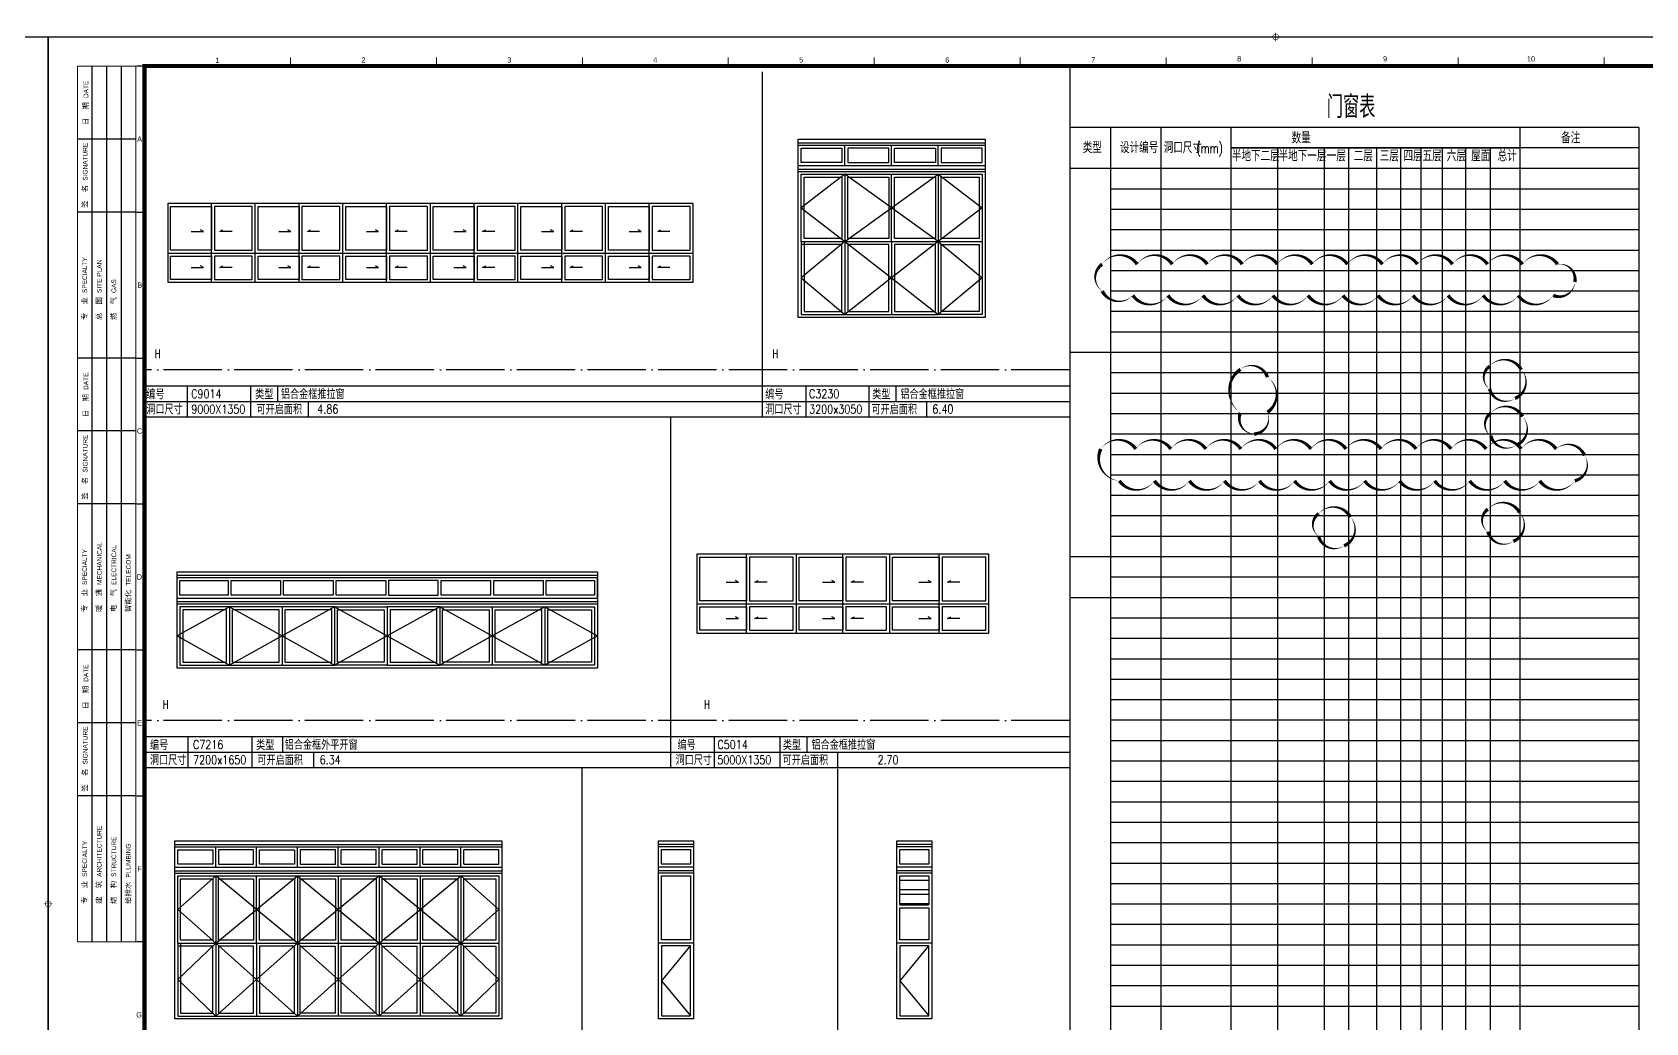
# Model space of a CAD drawing. Extents: x 447078 to 1776277, y 243534 to 519428.
# Drawn here: x 603013 to 630650, y 256428 to 273393 of the extents above; entities that cross this region are included whole.
import ezdxf
from ezdxf.enums import TextEntityAlignment as Align

# ---------------------------------------------------------------- set-up
doc = ezdxf.new("R2010")
doc.units = 0
doc.header["$LTSCALE"] = 1000
doc.header["$MEASUREMENT"] = 0
doc.linetypes.add('DOTE', pattern=[2.42, 2, -0.2, 0.02, -0.2])
for name, color, linetype in [('2017-7-14 根据审图意见修改', 5, 'Continuous'), ('A-ELEV-OVER', 32, 'Continuous'), ('A-ELEV-THIN', 9, 'Continuous'), ('A-ELEV-WIND', 97, 'Continuous'), ('A-OUTL-MEDM', 50, 'Continuous'), ('A-WIND-BLIN', 61, 'Continuous'), ('ANNO-TEXT', 33, 'Continuous'), ('DOTE', 10, 'DOTE'), ('G-0-XREF', 2, 'Continuous'), ('PUB_TAB', 255, 'Continuous'), ('PUB_TEXT', 7, 'Continuous'), ('图框CCDI_B0GA1+0.00$0$G-ANNO-TEXT', 33, 'Continuous'), ('图框CCDI_B0GA1+0.00$0$G-BORD', 3, 'Continuous')]:
    doc.layers.add(name, color=color, linetype=linetype)
doc.styles.add('_TCH_DIM', font='SIMPLEX', dxfattribs={"bigfont": 'GBCBIG'})
doc.styles.add('_TCH_WDTABLE', font='SIMPLEX', dxfattribs={"bigfont": 'GBCBIG'})
doc.styles.add('CCDI-TOG-02', font='simplex.shx', dxfattribs={"width": 0.8, "bigfont": 'zjdz.shx'})
doc.styles.add('图框CCDI_B0GA1+0.00$0$CCDI_T_G01', font='arial.ttf')

# ---------------------------------------------------------------- blocks, each defined once
blk = doc.blocks.new('图框CCDI_B0GA1+0.00$0$MidPoitent')
at = {"const_width": 0.18}
for points in [[(-1.5, 0), (1.5, 0)], [(0, -1.5), (0, 1.5)]]:
    blk.add_lwpolyline(points, dxfattribs=at)
blk.add_lwpolyline([(0, -1, 1), (0, 1, 1), (0, -1, 1)], format="xyb", dxfattribs=at)
blk = doc.blocks.new('图框CCDI_B0GA1+0.00')
at = {"layer": '图框CCDI_B0GA1+0.00$0$G-BORD'}
for p, q in [((1500, 58400), (1500, 28400)), ((2000, 58400), (2000, 28400)), ((2500, 58400), (2500, 28400)), ((3300, 58400), (3050, 58400)), ((3300, 58400), (3050, 58400)), ((3000, 55900), (1000, 55900)), ((3000, 53400), (1000, 53400)), ((3050, 53400), (3300, 53400)), ((3000, 48400), (1000, 48400)), ((3050, 48400), (3300, 48400)), ((3000, 45900), (1000, 45900)), ((3000, 43400), (1000, 43400)), ((3050, 43400), (3300, 43400)), ((3000, 38400), (1000, 38400)), ((3050, 38400), (3300, 38400)), ((3000, 35900), (1000, 35900)), ((3000, 33400), (1000, 33400)), ((3050, 33400), (3300, 33400)), ((3300, 28400), (3050, 28400)), ((3300, 28400), (3050, 28400))]:
    blk.add_line(p, q, dxfattribs=at)
blk.add_lwpolyline([(0, 59400), (84100, 59400), (84100, 0), (0, 0)], close=True, dxfattribs=at)
at = {"layer": '图框CCDI_B0GA1+0.00$0$G-BORD', "const_width": 35}
for points in [[(8300, 58700), (8300, 58400)], [(13300, 58700), (13300, 58400)], [(18300, 58400), (18300, 58700)], [(23300, 58400), (23300, 58700)], [(28300, 58400), (28300, 58700)], [(33300, 58400), (33300, 58700)], [(38300, 58400), (38300, 58700)], [(43300, 58400), (43300, 58700)], [(48300, 58400), (48300, 58700)], [(53300, 58400), (53300, 58700)], [(1000, 58400), (1000, 28400)], [(3300, 58400), (1000, 58400)], [(3000, 58400), (3000, 28400)], [(3300, 58400), (3300, 38400)], [(3300, 53400), (3000, 53400)], [(3300, 48400), (3000, 48400)], [(3300, 43400), (3000, 43400)], [(3300, 38400), (3000, 38400)], [(3300, 33400), (3000, 33400)], [(3300, 28400), (1000, 28400)]]:
    blk.add_lwpolyline(points, dxfattribs=at)
at = {"layer": '图框CCDI_B0GA1+0.00$0$G-BORD', "const_width": 140}
blk.add_lwpolyline([(3300, 58400), (83100, 58400), (83100, 1000), (3300, 1000)], close=True, dxfattribs=at)
at = {"layer": '图框CCDI_B0GA1+0.00$0$G-BORD', "xscale": 100, "yscale": 100, "zscale": 100}
for p in [(42050, 59400), (84100, 29700), (84100, 29700)]:
    blk.add_blockref('图框CCDI_B0GA1+0.00$0$MidPoitent', p, dxfattribs=at)
at = {"layer": '图框CCDI_B0GA1+0.00$0$G-BORD', "xscale": 100, "yscale": 100, "zscale": 100, "rotation": 180}
blk.add_blockref('图框CCDI_B0GA1+0.00$0$MidPoitent', (0, 29700), dxfattribs=at)
at = {"layer": '图框CCDI_B0GA1+0.00$0$G-ANNO-TEXT', "style": '图框CCDI_B0GA1+0.00$0$CCDI_T_G01'}
for s, p in [('1', (5800, 58595)), ('2', (10800, 58609)), ('3', (15800, 58607)), ('4', (20800, 58611)), ('5', (25800, 58613)), ('6', (30800, 58610)), ('7', (35800, 58612)), ('8', (40800, 58650)), ('9', (45800, 58650)), ('10', (50800, 58650)), ('A', (3134, 55900)), ('B', (3137, 50900)), ('C', (3129, 45900)), ('D', (3126, 40900)), ('E', (3128, 35900)), ('F', (3130, 30900)), ('G', (3115, 25900))]:
    blk.add_text(s, height=180, dxfattribs=at).set_placement(p, align=Align.MIDDLE_CENTER)
at = {"layer": '图框CCDI_B0GA1+0.00$0$G-ANNO-TEXT', "char_height": 200, "rotation": 90, "style": '图框CCDI_B0GA1+0.00$0$CCDI_T_G01'}
for s, insert, width, attachment_point, line_spacing_factor in [('{\\fSimSun|b0|i0|c134|p54;\\H0.9x;日  期 \\fArial|b0|i0|c0|p39;\\H0.8889x;DATE}', (1295, 57141), 2500, 5, 0.96), ('{\\fSimSun|b0|i0|c134|p54;\\H0.9x;签  名 \\fArial|b0|i0|c0|p34;\\H0.8889x;SIGNATURE}', (1268, 53546), 3400, 4, 0.9), ('{\\fSimSun|b0|i0|c134|p54;\\H0.9x;专  业\\fSimSun|b0|i0|c0|p54; \\fArial|b0|i0|c0|p34;\\H0.8889x;SPECIALTY}', (1250, 49700), 5000, 4, 0.9), ('{\\fSimSun|b0|i0|c134|p54;\\H0.9x;总  图\\fSimSun|b0|i0|c0|p54; \\fArial|b0|i0|c0|p34;\\H0.8889x;SITE PLAN}', (1750, 49700), 3400, 4, 0.9), ('{\\fSimSun|b0|i0|c134|p54;\\H0.9x;燃  气\\fSimSun|b0|i0|c0|p54; \\fArial|b0|i0|c0|p34;\\H0.8889x;GAS}', (2250, 49700), 3400, 4, 0.9), ('{\\fSimSun|b0|i0|c134|p54;\\H0.9x;日  期 \\fArial|b0|i0|c0|p39;\\H0.8889x;DATE}', (1295, 47141), 2500, 5, 0.96), ('{\\fSimSun|b0|i0|c134|p54;\\H0.9x;签  名 \\fArial|b0|i0|c0|p34;\\H0.8889x;SIGNATURE}', (1268, 43546), 3400, 4, 0.9), ('{\\fSimSun|b0|i0|c134|p54;\\H0.9x;暖  通\\fSimSun|b0|i0|c0|p54; \\fArial|b0|i0|c0|p34;\\H0.8889x;MECHANICAL}', (1755, 39700), 3445.37, 4, 0.9), ('{\\fSimSun|b0|i0|c134|p54;\\H0.9x;专  业\\fSimSun|b0|i0|c0|p54; \\fArial|b0|i0|c0|p34;\\H0.8889x;SPECIALTY}', (1250, 39700), 5000, 4, 0.9), ('{\\fSimSun|b0|i0|c134|p54;\\H0.9x;电  气\\fSimSun|b0|i0|c0|p54; \\fArial|b0|i0|c0|p34;\\H0.8889x;ELECTRICAL}', (2250, 39700), 3400, 4, 0.9), ('{\\fSimSun|b0|i0|c134|p54;\\H0.9x;智能化\\fSimSun|b0|i0|c0|p54; \\fArial|b0|i0|c0|p34;\\H0.8889x;TELECOM}', (2750, 39700), 3400, 4, 0.9), ('{\\fSimSun|b0|i0|c134|p54;\\H0.9x;日  期 \\fArial|b0|i0|c0|p39;\\H0.8889x;DATE}', (1295, 37141), 2500, 5, 0.96), ('{\\fSimSun|b0|i0|c134|p54;\\H0.9x;签  名 \\fArial|b0|i0|c0|p34;\\H0.8889x;SIGNATURE}', (1268, 33546), 3400, 4, 0.9), ('{\\fSimSun|b0|i0|c134|p54;\\H0.9x;建  筑\\fSimSun|b0|i0|c0|p54; \\fArial|b0|i0|c0|p34;\\H0.8889x;ARCHITECTURE}', (1750, 29700), 5000, 4, 0.9), ('{\\fSimSun|b0|i0|c134|p54;\\H0.9x;专  业\\fSimSun|b0|i0|c0|p54; \\fArial|b0|i0|c0|p34;\\H0.8889x;SPECIALTY}', (1250, 29700), 5000, 4, 0.9), ('{\\fSimSun|b0|i0|c134|p54;\\H0.9x;结  构\\fSimSun|b0|i0|c0|p54; \\fArial|b0|i0|c0|p34;\\H0.8889x;STRUCTURE}', (2250, 29700), 5000, 4, 0.9), ('{\\fSimSun|b0|i0|c134|p54;\\H0.9x;给排水\\fSimSun|b0|i0|c0|p54; \\fArial|b0|i0|c0|p34;\\H0.8889x;PLUMBING}', (2750, 29700), 3400, 4, 0.9)]:
    blk.add_mtext(s, dxfattribs=dict(at, insert=insert, width=width, attachment_point=attachment_point, line_spacing_factor=line_spacing_factor))

msp = doc.modelspace()

# ---------------------------------------------------------------- hatches: boundary and pattern name
at = {"layer": 'A-WIND-BLIN'}
h = msp.add_hatch(dxfattribs=at)
h.set_pattern_fill('ANSI32', color=256, scale=50, angle=135, style=0)
h.set_pattern_definition([(180, (1159982.27, 501755.34), (-1e-14, -238.125), []), (180, (1159902.9, 501834.72), (-1e-14, -238.125), [])])
h.paths.add_polyline_path([(618373.1, 258945.4), (617873.1, 258945.4), (617873.1, 258445.4), (618373.1, 258445.4)])

# ---------------------------------------------------------------- linework, layer by layer
at = {"layer": '2017-7-14 根据审图意见修改'}
for points in [[(621339.4, 269419.4, 0, 60, -0.5205671), (621939.4, 269419.4, 0, 60, -0.5205671), (622539.4, 269419.4, 0, 60, -0.5205671), (623139.4, 269419.4, 0, 60, -0.5205671), (623739.4, 269419.4, 0, 60, -0.5205671), (624339.4, 269419.4, 0, 60, -0.5205671), (624939.4, 269419.4, 0, 60, -0.5205671), (625539.4, 269419.4, 0, 60, -0.5205671), (626139.4, 269419.4, 0, 60, -0.5205671), (626739.4, 269419.4, 0, 60, -0.5205671), (627339.4, 269419.4, 0, 60, -0.5205671), (627939.4, 269419.4, 0, 60, -0.5205671), (628539.4, 269419.4, 0, 60, -0.5205671), (629139.4, 269419.4, 0, 60, -0.5205671), (629435.2, 269115.2, 0, 60, -0.5205671), (629064.6, 268885.8, 0, 60, -0.5205671), (628464.6, 268885.8, 0, 60, -0.5205671), (627864.6, 268885.8, 0, 60, -0.5205671), (627264.6, 268885.8, 0, 60, -0.5205671), (626664.6, 268885.8, 0, 60, -0.5205671), (626064.6, 268885.8, 0, 60, -0.5205671), (625464.6, 268885.8, 0, 60, -0.5205671), (624864.6, 268885.8, 0, 60, -0.5205671), (624264.6, 268885.8, 0, 60, -0.5205671), (623664.6, 268885.8, 0, 60, -0.5205671), (623064.6, 268885.8, 0, 60, -0.5205671), (622464.6, 268885.8, 0, 60, -0.5205671), (621864.6, 268885.8, 0, 60, -0.5205671), (621339.4, 268960.6, 0, 60, -0.5205671)], [(627974.7, 267670.6, 0, 60, -0.5205671), (628518.2, 267614.1, 0, 60, -0.5205671), (628410.8, 267121.5, 0, 60, -0.5205671), (627974.7, 267285.5, 0, 60, -0.5205671)], [(623707, 267620, 0, 60, -0.5205671), (624170.8, 267483.8, 0, 60, -0.5205671), (624170.8, 266883.8, 0, 60, -0.5205671), (623942.8, 266511.7, 0, 60, -0.5205671), (623707, 266875.9, 0, 60, -0.5205671)], [(627995.7, 266868.7, 0, 60, -0.5205671), (628539.2, 266812.2, 0, 60, -0.5205671), (628431.8, 266319.6, 0, 60, -0.5205671), (627995.7, 266483.6, 0, 60, -0.5205671)], [(621315.2, 266255.5, 0, 60, -0.5205671), (621915.2, 266255.5, 0, 60, -0.5205671), (622515.2, 266255.5, 0, 60, -0.5205671), (623115.2, 266255.5, 0, 60, -0.5205671), (623715.2, 266255.5, 0, 60, -0.5205671), (624315.2, 266255.5, 0, 60, -0.5205671), (624915.2, 266255.5, 0, 60, -0.5205671), (625515.2, 266255.5, 0, 60, -0.5205671), (626115.2, 266255.5, 0, 60, -0.5205671), (626715.2, 266255.5, 0, 60, -0.5205671), (627315.2, 266255.5, 0, 60, -0.5205671), (627915.2, 266255.5, 0, 60, -0.5205671), (628515.2, 266255.5, 0, 60, -0.5205671), (629115.2, 266255.5, 0, 60, -0.5205671), (629601.9, 266142.1, 0, 60, -0.5205671), (629433.9, 265710.1, 0, 60, -0.5205671), (628833.9, 265710.1, 0, 60, -0.5205671), (628233.9, 265710.1, 0, 60, -0.5205671), (627633.9, 265710.1, 0, 60, -0.5205671), (627033.9, 265710.1, 0, 60, -0.5205671), (626433.9, 265710.1, 0, 60, -0.5205671), (625833.9, 265710.1, 0, 60, -0.5205671), (625233.9, 265710.1, 0, 60, -0.5205671), (624633.9, 265710.1, 0, 60, -0.5205671), (624033.9, 265710.1, 0, 60, -0.5205671), (623433.9, 265710.1, 0, 60, -0.5205671), (622833.9, 265710.1, 0, 60, -0.5205671), (622233.9, 265710.1, 0, 60, -0.5205671), (621633.9, 265710.1, 0, 60, -0.5205671)], [(627945.7, 265222.5, 0, 60, -0.5205671), (628489.1, 265166, 0, 60, -0.5205671), (628381.7, 264673.4, 0, 60, -0.5205671), (627945.7, 264837.4, 0, 60, -0.5205671)], [(625047.7, 265146.5, 0, 60, -0.5205671), (625591.1, 265090, 0, 60, -0.5205671), (625483.7, 264597.4, 0, 60, -0.5205671), (625047.7, 264761.4, 0, 60, -0.5205671)]]:
    msp.add_lwpolyline(points, format="xyseb", close=True, dxfattribs=at)
at = {"layer": 'A-ELEV-OVER'}
for points in [[(616132.6, 271559.8), (619332.6, 271559.8)], [(616132.6, 271499.8), (619332.6, 271499.8)], [(616132.6, 271459.8), (619332.6, 271459.8)], [(616132.6, 271109.8), (619332.6, 271109.8)], [(616132.6, 271049.8), (619332.6, 271049.8)], [(616132.6, 271009.8), (619332.6, 271009.8)], [(605492.6, 264152.6), (612692.6, 264152.6)], [(605492.6, 264092.6), (612692.6, 264092.6)], [(605492.6, 264052.6), (612692.6, 264052.6)], [(605492.6, 263702.6), (612692.6, 263702.6)], [(605492.6, 263642.6), (612692.6, 263642.6)], [(605492.6, 263602.6), (612692.6, 263602.6)], [(605454.9, 259541.9), (611054.9, 259541.9)], [(613739.2, 259545.4), (614339.2, 259545.4)], [(617823.1, 259545.4), (618423.1, 259545.4)], [(605454.9, 259481.9), (611054.9, 259481.9)], [(605454.9, 259441.9), (611054.9, 259441.9)], [(613739.2, 259485.4), (614339.2, 259485.4)], [(613739.2, 259445.4), (614339.2, 259445.4)], [(617823.1, 259485.4), (618423.1, 259485.4)], [(617823.1, 259445.4), (618423.1, 259445.4)], [(605454.9, 259091.9), (611054.9, 259091.9)], [(605454.9, 259031.9), (611054.9, 259031.9)], [(605454.9, 258991.9), (611054.9, 258991.9)], [(613739.2, 259095.4), (614339.2, 259095.4)], [(613739.2, 259035.4), (614339.2, 259035.4)], [(613739.2, 258995.4), (614339.2, 258995.4)], [(617823.1, 259095.4), (618423.1, 259095.4)], [(617823.1, 259035.4), (618423.1, 259035.4)], [(617823.1, 258995.4), (618423.1, 258995.4)]]:
    msp.add_lwpolyline(points, dxfattribs=at)
at = {"layer": 'A-ELEV-THIN'}
for points in [[(616932.6, 270959.8), (616182.6, 270384.8), (616932.6, 269809.8), (617732.6, 270384.8), (616932.6, 270959.8)], [(618532.6, 270959.8), (619282.6, 270384.8), (618532.6, 269809.8), (617732.6, 270384.8), (618532.6, 270959.8)], [(605736.6, 269981.7), (605945, 269981.7), (605892.6, 270010.4)], [(606435.8, 269981.7), (606227.4, 269981.7), (606279.9, 270010.4)], [(607236.6, 269981.7), (607445, 269981.7), (607392.6, 270010.4)], [(607935.8, 269981.7), (607727.4, 269981.7), (607779.9, 270010.4)], [(608736.6, 269981.7), (608945, 269981.7), (608892.6, 270010.4)], [(609435.8, 269981.7), (609227.4, 269981.7), (609279.9, 270010.4)], [(610236.6, 269981.7), (610445, 269981.7), (610392.6, 270010.4)], [(610935.8, 269981.7), (610727.4, 269981.7), (610779.9, 270010.4)], [(611736.6, 269981.7), (611945, 269981.7), (611892.6, 270010.4)], [(612435.8, 269981.7), (612227.4, 269981.7), (612279.9, 270010.4)], [(613236.6, 269981.7), (613445, 269981.7), (613392.6, 270010.4)], [(613935.8, 269981.7), (613727.4, 269981.7), (613779.9, 270010.4)], [(616932.6, 269809.8), (616182.6, 269184.8), (616932.6, 268559.8)], [(616932.6, 269809.8), (617732.6, 269184.8), (616932.6, 268559.8)], [(618532.6, 269809.8), (617732.6, 269184.8), (618532.6, 268559.8)], [(618532.6, 269809.8), (619282.6, 269184.8), (618532.6, 268559.8)], [(605736.6, 269361.1), (605945, 269361.1), (605892.6, 269389.9)], [(606435.8, 269361.1), (606227.4, 269361.1), (606279.9, 269389.9)], [(607236.6, 269361.1), (607445, 269361.1), (607392.6, 269389.9)], [(607935.8, 269361.1), (607727.4, 269361.1), (607779.9, 269389.9)], [(608736.6, 269361.1), (608945, 269361.1), (608892.6, 269389.9)], [(609435.8, 269361.1), (609227.4, 269361.1), (609279.9, 269389.9)], [(610236.6, 269361.1), (610445, 269361.1), (610392.6, 269389.9)], [(610935.8, 269361.1), (610727.4, 269361.1), (610779.9, 269389.9)], [(611736.6, 269361.1), (611945, 269361.1), (611892.6, 269389.9)], [(612435.8, 269361.1), (612227.4, 269361.1), (612279.9, 269389.9)], [(613236.6, 269361.1), (613445, 269361.1), (613392.6, 269389.9)], [(613935.8, 269361.1), (613727.4, 269361.1), (613779.9, 269389.9)], [(614901.4, 263974.5), (615109.7, 263974.5), (615057.3, 264003.3)], [(615600.5, 263974.5), (615392.2, 263974.5), (615444.6, 264003.3)], [(616551.4, 263974.5), (616759.7, 263974.5), (616707.3, 264003.3)], [(617250.5, 263974.5), (617042.2, 263974.5), (617094.6, 264003.3)], [(618201.4, 263974.5), (618409.7, 263974.5), (618357.3, 264003.3)], [(618900.5, 263974.5), (618692.2, 263974.5), (618744.6, 264003.3)], [(606392.6, 263552.6), (605492.6, 263052.6), (606392.6, 262552.6)], [(606392.6, 263552.6), (607292.6, 263052.6), (606392.6, 262552.6)], [(608192.6, 263552.6), (607292.6, 263052.6), (608192.6, 262552.6)], [(608192.6, 263552.6), (609092.6, 263052.6), (608192.6, 262552.6)], [(609992.6, 263552.6), (609092.6, 263052.6), (609992.6, 262552.6)], [(609992.6, 263552.6), (610892.6, 263052.6), (609992.6, 262552.6)], [(611792.6, 263552.6), (610892.6, 263052.6), (611792.6, 262552.6)], [(611792.6, 263552.6), (612692.6, 263052.6), (611792.6, 262552.6)], [(614901.4, 263353.9), (615109.7, 263353.9), (615057.3, 263382.7)], [(615600.5, 263353.9), (615392.2, 263353.9), (615444.6, 263382.7)], [(616551.4, 263353.9), (616759.7, 263353.9), (616707.3, 263382.7)], [(617250.5, 263353.9), (617042.2, 263353.9), (617094.6, 263382.7)], [(618201.4, 263353.9), (618409.7, 263353.9), (618357.3, 263382.7)], [(618900.5, 263353.9), (618692.2, 263353.9), (618744.6, 263382.7)], [(606154.9, 258941.9), (605504.9, 258366.9), (606154.9, 257791.9), (606854.9, 258366.9), (606154.9, 258941.9)], [(607554.9, 258941.9), (608254.9, 258366.9), (607554.9, 257791.9), (606854.9, 258366.9), (607554.9, 258941.9)], [(608954.9, 258941.9), (608254.9, 258366.9), (608954.9, 257791.9), (609654.9, 258366.9), (608954.9, 258941.9)], [(610354.9, 258941.9), (611004.9, 258366.9), (610354.9, 257791.9), (609654.9, 258366.9), (610354.9, 258941.9)], [(606154.9, 257791.9), (605504.9, 257166.9), (606154.9, 256541.9)], [(606154.9, 257791.9), (606854.9, 257166.9), (606154.9, 256541.9)], [(607554.9, 257791.9), (606854.9, 257166.9), (607554.9, 256541.9)], [(607554.9, 257791.9), (608254.9, 257166.9), (607554.9, 256541.9)], [(608954.9, 257791.9), (608254.9, 257166.9), (608954.9, 256541.9)], [(608954.9, 257791.9), (609654.9, 257166.9), (608954.9, 256541.9)], [(610354.9, 257791.9), (609654.9, 257166.9), (610354.9, 256541.9)], [(610354.9, 257791.9), (611004.9, 257166.9), (610354.9, 256541.9)], [(614289.2, 257751.2), (613789.2, 257145.4), (614289.2, 256545.4)], [(618373.1, 257751.2), (617873.1, 257145.4), (618373.1, 256545.4)]]:
    msp.add_lwpolyline(points, dxfattribs=at)
at = {"layer": 'A-ELEV-WIND'}
for p, q in [((616182.6, 270959.8), (616932.6, 270959.8)), ((616182.6, 269809.8), (616182.6, 270959.8)), ((616232.6, 269859.8), (616232.6, 270909.8)), ((616232.6, 270909.8), (616882.6, 270909.8)), ((616882.6, 270909.8), (616882.6, 269859.8)), ((616932.6, 270959.8), (617732.6, 270959.8)), ((616982.6, 269859.8), (616982.6, 270909.8)), ((616982.6, 270909.8), (617682.6, 270909.8)), ((617682.6, 270909.8), (617682.6, 269859.8)), ((617732.6, 270959.8), (618532.6, 270959.8)), ((617732.6, 269809.8), (617732.6, 270959.8)), ((617782.6, 269859.8), (617782.6, 270909.8)), ((617782.6, 270909.8), (618482.6, 270909.8)), ((618482.6, 270909.8), (618482.6, 269859.8)), ((618532.6, 270959.8), (619282.6, 270959.8)), ((618582.6, 269859.8), (618582.6, 270909.8)), ((618582.6, 270909.8), (619232.6, 270909.8)), ((619232.6, 270909.8), (619232.6, 269859.8)), ((619282.6, 270959.8), (619282.6, 269809.8)), ((616182.6, 269809.8), (616182.6, 268559.8)), ((616882.6, 269759.8), (616182.6, 269759.8)), ((616882.6, 269859.8), (616232.6, 269859.8)), ((616232.6, 269809.8), (616232.6, 268609.8)), ((616882.6, 268609.8), (616882.6, 269759.8)), ((617682.6, 269859.8), (616982.6, 269859.8)), ((617682.6, 269759.8), (616982.6, 269759.8)), ((616982.6, 269759.8), (616982.6, 268609.8)), ((617682.6, 268609.8), (617682.6, 269759.8)), ((618482.6, 269859.8), (617782.6, 269859.8)), ((618482.6, 269759.8), (617782.6, 269759.8)), ((617782.6, 269759.8), (617782.6, 268609.8)), ((618482.6, 268609.8), (618482.6, 269759.8)), ((619232.6, 269859.8), (618582.6, 269859.8)), ((618582.6, 269759.8), (619232.6, 269759.8)), ((618582.6, 268609.8), (618582.6, 269759.8)), ((619232.6, 269759.8), (619232.6, 268609.8)), ((619282.6, 269809.8), (619282.6, 268559.8)), ((616182.6, 268559.8), (616932.6, 268559.8)), ((616232.6, 268609.8), (616882.6, 268609.8)), ((616932.6, 268559.8), (617732.6, 268559.8)), ((616982.6, 268609.8), (617682.6, 268609.8)), ((617732.6, 268559.8), (618532.6, 268559.8)), ((617782.6, 268609.8), (618482.6, 268609.8)), ((619282.6, 268559.8), (618532.6, 268559.8)), ((619232.6, 268609.8), (618582.6, 268609.8)), ((605542.6, 263752.6), (605542.6, 264002.6)), ((605542.6, 264002.6), (606367.6, 264002.6)), ((606367.6, 264002.6), (606367.6, 263752.6)), ((606417.6, 264002.6), (607267.6, 264002.6)), ((606417.6, 263752.6), (606417.6, 264002.6)), ((607267.6, 264002.6), (607267.6, 263752.6)), ((607317.6, 264002.6), (608167.6, 264002.6)), ((607317.6, 263752.6), (607317.6, 264002.6)), ((608167.6, 264002.6), (608167.6, 263752.6)), ((608217.6, 263752.6), (608217.6, 264002.6)), ((608217.6, 264002.6), (609067.6, 264002.6)), ((609067.6, 264002.6), (609067.6, 263752.6)), ((609967.6, 264002.6), (609117.6, 264002.6)), ((609117.6, 264002.6), (609117.6, 263752.6)), ((609967.6, 263752.6), (609967.6, 264002.6)), ((610017.6, 264002.6), (610867.6, 264002.6)), ((610017.6, 263752.6), (610017.6, 264002.6)), ((610867.6, 263752.6), (610867.6, 264002.6)), ((610917.6, 264002.6), (611767.6, 264002.6)), ((610917.6, 263752.6), (610917.6, 264002.6)), ((611767.6, 263752.6), (611767.6, 264002.6)), ((611817.6, 264002.6), (612642.6, 264002.6)), ((611817.6, 263752.6), (611817.6, 264002.6)), ((612642.6, 264002.6), (612642.6, 263752.6)), ((606367.6, 263752.6), (605542.6, 263752.6)), ((607267.6, 263752.6), (606417.6, 263752.6)), ((608167.6, 263752.6), (607317.6, 263752.6)), ((609067.6, 263752.6), (608217.6, 263752.6)), ((609117.6, 263752.6), (609967.6, 263752.6)), ((610867.6, 263752.6), (610017.6, 263752.6)), ((611767.6, 263752.6), (610917.6, 263752.6)), ((612642.6, 263752.6), (611817.6, 263752.6)), ((608192.6, 263552.6), (605542.6, 263552.6)), ((605542.6, 263552.6), (605542.6, 262552.6)), ((606342.6, 263502.6), (605592.6, 263502.6)), ((605592.6, 263502.6), (605592.6, 262602.6)), ((606342.6, 262602.6), (606342.6, 263502.6)), ((606392.6, 263552.6), (606392.6, 262552.6)), ((607242.6, 263502.6), (606442.6, 263502.6)), ((606442.6, 262602.6), (606442.6, 263502.6)), ((607242.6, 262602.6), (607242.6, 263502.6)), ((607292.6, 263552.6), (607292.6, 262552.6)), ((608142.6, 263502.6), (607342.6, 263502.6)), ((607342.6, 262602.6), (607342.6, 263502.6)), ((608142.6, 262602.6), (608142.6, 263502.6)), ((608192.6, 263552.6), (609092.6, 263552.6)), ((608192.6, 263552.6), (608192.6, 262552.6)), ((608242.6, 263502.6), (609042.6, 263502.6)), ((608242.6, 262602.6), (608242.6, 263502.6)), ((609042.6, 263502.6), (609042.6, 262602.6)), ((609092.6, 263552.6), (609092.6, 262552.6)), ((609992.6, 263552.6), (609092.6, 263552.6)), ((609942.6, 263502.6), (609142.6, 263502.6)), ((609142.6, 263502.6), (609142.6, 262602.6)), ((609942.6, 262602.6), (609942.6, 263502.6)), ((609992.6, 263552.6), (612642.6, 263552.6)), ((609992.6, 263552.6), (609992.6, 262552.6)), ((610042.6, 263502.6), (610842.6, 263502.6)), ((610042.6, 262602.6), (610042.6, 263502.6)), ((610842.6, 262602.6), (610842.6, 263502.6)), ((610892.6, 263552.6), (610892.6, 262552.6)), ((610942.6, 263502.6), (611742.6, 263502.6)), ((610942.6, 262602.6), (610942.6, 263502.6)), ((611742.6, 262602.6), (611742.6, 263502.6)), ((611792.6, 263552.6), (611792.6, 262552.6)), ((611842.6, 263502.6), (612592.6, 263502.6)), ((611842.6, 262602.6), (611842.6, 263502.6)), ((612592.6, 263502.6), (612592.6, 262602.6)), ((612642.6, 263552.6), (612642.6, 262552.6)), ((605542.6, 262552.6), (608192.6, 262552.6)), ((605592.6, 262602.6), (606342.6, 262602.6)), ((606442.6, 262602.6), (607242.6, 262602.6)), ((607342.6, 262602.6), (608142.6, 262602.6)), ((609092.6, 262552.6), (608192.6, 262552.6)), ((609042.6, 262602.6), (608242.6, 262602.6)), ((609092.6, 262552.6), (609992.6, 262552.6)), ((609142.6, 262602.6), (609942.6, 262602.6)), ((612642.6, 262552.6), (609992.6, 262552.6)), ((610842.6, 262602.6), (610042.6, 262602.6)), ((611742.6, 262602.6), (610942.6, 262602.6)), ((612592.6, 262602.6), (611842.6, 262602.6)), ((605504.9, 258941.9), (606154.9, 258941.9)), ((605504.9, 257791.9), (605504.9, 258941.9)), ((605554.9, 257841.9), (605554.9, 258891.9)), ((605554.9, 258891.9), (606104.9, 258891.9)), ((606104.9, 258891.9), (606104.9, 257841.9)), ((606154.9, 258941.9), (606854.9, 258941.9)), ((606204.9, 257841.9), (606204.9, 258891.9)), ((606204.9, 258891.9), (606804.9, 258891.9)), ((606804.9, 258891.9), (606804.9, 257841.9)), ((606854.9, 258941.9), (607554.9, 258941.9)), ((606854.9, 257791.9), (606854.9, 258941.9)), ((606904.9, 257841.9), (606904.9, 258891.9)), ((606904.9, 258891.9), (607504.9, 258891.9)), ((607504.9, 258891.9), (607504.9, 257841.9)), ((607554.9, 258941.9), (611004.9, 258941.9)), ((607604.9, 257841.9), (607604.9, 258891.9)), ((607604.9, 258891.9), (608204.9, 258891.9)), ((608204.9, 258891.9), (608204.9, 257841.9)), ((608304.9, 258891.9), (608904.9, 258891.9)), ((608304.9, 257841.9), (608304.9, 258891.9)), ((608904.9, 258891.9), (608904.9, 257841.9)), ((609004.9, 258891.9), (609604.9, 258891.9)), ((609004.9, 257841.9), (609004.9, 258891.9)), ((609604.9, 258891.9), (609604.9, 257841.9)), ((609704.9, 257841.9), (609704.9, 258891.9)), ((609704.9, 258891.9), (610304.9, 258891.9)), ((610304.9, 258891.9), (610304.9, 257841.9)), ((610404.9, 257841.9), (610404.9, 258891.9)), ((610404.9, 258891.9), (610954.9, 258891.9)), ((610954.9, 258891.9), (610954.9, 257841.9)), ((611004.9, 258941.9), (611004.9, 257791.9)), ((605504.9, 257791.9), (605504.9, 256541.9)), ((606104.9, 257741.9), (605504.9, 257741.9)), ((606104.9, 257841.9), (605554.9, 257841.9)), ((605554.9, 257791.9), (605554.9, 256591.9)), ((606104.9, 256591.9), (606104.9, 257741.9)), ((606804.9, 257841.9), (606204.9, 257841.9)), ((606804.9, 257741.9), (606204.9, 257741.9)), ((606204.9, 257741.9), (606204.9, 256591.9)), ((606804.9, 256591.9), (606804.9, 257741.9)), ((607504.9, 257841.9), (606904.9, 257841.9)), ((607504.9, 257741.9), (606904.9, 257741.9)), ((606904.9, 257741.9), (606904.9, 256591.9)), ((607504.9, 256591.9), (607504.9, 257741.9)), ((608204.9, 257841.9), (607604.9, 257841.9)), ((607604.9, 257741.9), (608204.9, 257741.9)), ((607604.9, 256591.9), (607604.9, 257741.9)), ((608204.9, 256591.9), (608204.9, 257741.9)), ((608904.9, 257841.9), (608304.9, 257841.9)), ((608304.9, 257741.9), (608904.9, 257741.9)), ((608304.9, 256591.9), (608304.9, 257741.9)), ((608904.9, 256591.9), (608904.9, 257741.9)), ((609604.9, 257841.9), (609004.9, 257841.9)), ((609004.9, 257741.9), (609604.9, 257741.9)), ((609004.9, 256591.9), (609004.9, 257741.9)), ((609604.9, 256591.9), (609604.9, 257741.9)), ((610304.9, 257841.9), (609704.9, 257841.9)), ((609704.9, 256591.9), (609704.9, 257741.9)), ((609704.9, 257741.9), (610304.9, 257741.9)), ((610304.9, 256591.9), (610304.9, 257741.9)), ((610954.9, 257841.9), (610404.9, 257841.9)), ((610404.9, 256591.9), (610404.9, 257741.9)), ((610404.9, 257741.9), (610954.9, 257741.9)), ((610954.9, 257741.9), (610954.9, 256591.9)), ((611004.9, 257791.9), (611004.9, 256541.9)), ((605504.9, 256541.9), (606154.9, 256541.9)), ((605554.9, 256591.9), (606104.9, 256591.9)), ((606154.9, 256541.9), (606854.9, 256541.9)), ((606204.9, 256591.9), (606804.9, 256591.9)), ((606854.9, 256541.9), (607554.9, 256541.9)), ((606904.9, 256591.9), (607504.9, 256591.9)), ((611004.9, 256541.9), (607554.9, 256541.9)), ((608204.9, 256591.9), (607604.9, 256591.9)), ((608904.9, 256591.9), (608304.9, 256591.9)), ((609604.9, 256591.9), (609004.9, 256591.9)), ((610304.9, 256591.9), (609704.9, 256591.9)), ((610954.9, 256591.9), (610404.9, 256591.9))]:
    msp.add_line(p, q, dxfattribs=at)
for points in [[(619332.6, 268509.8), (616132.6, 268509.8), (616132.6, 271559.8), (619332.6, 271559.8)], [(616882.6, 271159.8), (616182.6, 271159.8), (616182.6, 271409.8), (616882.6, 271409.8)], [(617682.6, 271409.8), (616982.6, 271409.8), (616982.6, 271159.8), (617682.6, 271159.8)], [(618482.6, 271159.8), (617782.6, 271159.8), (617782.6, 271409.8), (618482.6, 271409.8)], [(619282.6, 271409.8), (618582.6, 271409.8), (618582.6, 271159.8), (619282.6, 271159.8)], [(605332.7, 269109.8), (614332.7, 269109.8), (614332.7, 270459.8), (605332.7, 270459.8)], [(606082.7, 269659.8), (605382.7, 269659.8), (605382.7, 270409.8), (606082.7, 270409.8)], [(606132.7, 269659.8), (606782.7, 269659.8), (606782.7, 270409.8), (606132.7, 270409.8)], [(607582.7, 269659.8), (606882.7, 269659.8), (606882.7, 270409.8), (607582.7, 270409.8)], [(607632.7, 269659.8), (608282.7, 269659.8), (608282.7, 270409.8), (607632.7, 270409.8)], [(609082.7, 269659.8), (608382.7, 269659.8), (608382.7, 270409.8), (609082.7, 270409.8)], [(609132.7, 269659.8), (609782.7, 269659.8), (609782.7, 270409.8), (609132.7, 270409.8)], [(610582.7, 269659.8), (609882.7, 269659.8), (609882.7, 270409.8), (610582.7, 270409.8)], [(610632.7, 269659.8), (611282.7, 269659.8), (611282.7, 270409.8), (610632.7, 270409.8)], [(612082.7, 269659.8), (611382.7, 269659.8), (611382.7, 270409.8), (612082.7, 270409.8)], [(612132.7, 269659.8), (612782.7, 269659.8), (612782.7, 270409.8), (612132.7, 270409.8)], [(613582.7, 269659.8), (612882.7, 269659.8), (612882.7, 270409.8), (613582.7, 270409.8)], [(613632.7, 269659.8), (614282.7, 269659.8), (614282.7, 270409.8), (613632.7, 270409.8)], [(605382.7, 269559.8), (606082.7, 269559.8), (606082.7, 269159.8), (605382.7, 269159.8)], [(606782.7, 269559.8), (606132.7, 269559.8), (606132.7, 269159.8), (606782.7, 269159.8)], [(606882.7, 269559.8), (607582.7, 269559.8), (607582.7, 269159.8), (606882.7, 269159.8)], [(608282.7, 269559.8), (607632.7, 269559.8), (607632.7, 269159.8), (608282.7, 269159.8)], [(608382.7, 269559.8), (609082.7, 269559.8), (609082.7, 269159.8), (608382.7, 269159.8)], [(609782.7, 269559.8), (609132.7, 269559.8), (609132.7, 269159.8), (609782.7, 269159.8)], [(609882.7, 269559.8), (610582.7, 269559.8), (610582.7, 269159.8), (609882.7, 269159.8)], [(611282.7, 269559.8), (610632.7, 269559.8), (610632.7, 269159.8), (611282.7, 269159.8)], [(611382.7, 269559.8), (612082.7, 269559.8), (612082.7, 269159.8), (611382.7, 269159.8)], [(612782.7, 269559.8), (612132.7, 269559.8), (612132.7, 269159.8), (612782.7, 269159.8)], [(612882.7, 269559.8), (613582.7, 269559.8), (613582.7, 269159.8), (612882.7, 269159.8)], [(614282.7, 269559.8), (613632.7, 269559.8), (613632.7, 269159.8), (614282.7, 269159.8)], [(614397.5, 263102.6), (619397.5, 263102.6), (619397.5, 264452.6), (614397.5, 264452.6)], [(615247.5, 263652.6), (614447.5, 263652.6), (614447.5, 264402.6), (615247.5, 264402.6)], [(615297.5, 263652.6), (616047.5, 263652.6), (616047.5, 264402.6), (615297.5, 264402.6)], [(616897.5, 263652.6), (616147.5, 263652.6), (616147.5, 264402.6), (616897.5, 264402.6)], [(616947.5, 263652.6), (617647.5, 263652.6), (617647.5, 264402.6), (616947.5, 264402.6)], [(618547.5, 263652.6), (617747.5, 263652.6), (617747.5, 264402.6), (618547.5, 264402.6)], [(618597.5, 263652.6), (619347.5, 263652.6), (619347.5, 264402.6), (618597.5, 264402.6)], [(612692.6, 262502.6), (605492.6, 262502.6), (605492.6, 264152.6), (612692.6, 264152.6)], [(614447.5, 263552.6), (615247.5, 263552.6), (615247.5, 263152.6), (614447.5, 263152.6)], [(616047.5, 263552.6), (615297.5, 263552.6), (615297.5, 263152.6), (616047.5, 263152.6)], [(616147.5, 263552.6), (616897.5, 263552.6), (616897.5, 263152.6), (616147.5, 263152.6)], [(617647.5, 263552.6), (616947.5, 263552.6), (616947.5, 263152.6), (617647.5, 263152.6)], [(617747.5, 263552.6), (618547.5, 263552.6), (618547.5, 263152.6), (617747.5, 263152.6)], [(619347.5, 263552.6), (618597.5, 263552.6), (618597.5, 263152.6), (619347.5, 263152.6)], [(614339.2, 256495.4), (613739.2, 256495.4), (613739.2, 259545.4), (614339.2, 259545.4)], [(618423.1, 256495.4), (617823.1, 256495.4), (617823.1, 259545.4), (618423.1, 259545.4)], [(606104.9, 259141.9), (605504.9, 259141.9), (605504.9, 259391.9), (606104.9, 259391.9)], [(606804.9, 259391.9), (606204.9, 259391.9), (606204.9, 259141.9), (606804.9, 259141.9)], [(607504.9, 259141.9), (606904.9, 259141.9), (606904.9, 259391.9), (607504.9, 259391.9)], [(614289.2, 259145.4), (613789.2, 259145.4), (613789.2, 259395.4), (614289.2, 259395.4)], [(618373.1, 259145.4), (617873.1, 259145.4), (617873.1, 259395.4), (618373.1, 259395.4)], [(614289.2, 257845.4), (613789.2, 257845.4), (613789.2, 258945.4), (614289.2, 258945.4)], [(614289.2, 257745.4), (613789.2, 257745.4), (613789.2, 256545.4), (614289.2, 256545.4)], [(618373.1, 257745.4), (617873.1, 257745.4), (617873.1, 256545.4), (618373.1, 256545.4)]]:
    msp.add_lwpolyline(points, close=True, dxfattribs=at)
for points in [[(616932.6, 271109.8), (616932.6, 271459.8)], [(617732.6, 271109.8), (617732.6, 271459.8)], [(618532.6, 271109.8), (618532.6, 271459.8)], [(616932.6, 270959.8), (616932.6, 268559.8)], [(618532.6, 270959.8), (618532.6, 268559.8)], [(606082.7, 269109.8), (606082.7, 270459.8)], [(606832.7, 269109.8), (606832.7, 270459.8)], [(607582.7, 269109.8), (607582.7, 270459.8)], [(608332.7, 269109.8), (608332.7, 270459.8)], [(609082.7, 269109.8), (609082.7, 270459.8)], [(609832.7, 269109.8), (609832.7, 270459.8)], [(610582.7, 269109.8), (610582.7, 270459.8)], [(611332.7, 269109.8), (611332.7, 270459.8)], [(612082.7, 269109.8), (612082.7, 270459.8)], [(612832.7, 269109.8), (612832.7, 270459.8)], [(613582.7, 269109.8), (613582.7, 270459.8)], [(616182.6, 269809.8), (619282.6, 269809.8)], [(617732.6, 269809.8), (617732.6, 268559.8)], [(605332.7, 269609.8), (614332.7, 269609.8)], [(615247.5, 263102.6), (615247.5, 264452.6)], [(616097.5, 264452.6), (616097.5, 263102.6)], [(616897.5, 263102.6), (616897.5, 264452.6)], [(617697.5, 264452.6), (617697.5, 263102.6)], [(618547.5, 263102.6), (618547.5, 264452.6)], [(612692.6, 263702.6), (612692.6, 264052.6)], [(612692.6, 263602.6), (612692.6, 262502.6)], [(614397.5, 263602.6), (619397.5, 263602.6)], [(606154.9, 259091.9), (606154.9, 259441.9)], [(606854.9, 259091.9), (606854.9, 259441.9)], [(607554.9, 259091.9), (607554.9, 259441.9)], [(608204.9, 259391.9), (607604.9, 259391.9), (607604.9, 259141.9), (608204.9, 259141.9)], [(608204.9, 259141.9), (608204.9, 259391.9)], [(608254.9, 259091.9), (608254.9, 259441.9)], [(608904.9, 259391.9), (608304.9, 259391.9)], [(608304.9, 259141.9), (608304.9, 259391.9)], [(608904.9, 259141.9), (608904.9, 259391.9)], [(608954.9, 259091.9), (608954.9, 259441.9)], [(609004.9, 259141.9), (609004.9, 259391.9)], [(609604.9, 259391.9), (609004.9, 259391.9)], [(609604.9, 259141.9), (609604.9, 259391.9)], [(609654.9, 259091.9), (609654.9, 259441.9)], [(609704.9, 259141.9), (609704.9, 259391.9)], [(610304.9, 259391.9), (609704.9, 259391.9)], [(610304.9, 259141.9), (610304.9, 259391.9)], [(610354.9, 259091.9), (610354.9, 259441.9)], [(610404.9, 259141.9), (610404.9, 259391.9)], [(610404.9, 259141.9), (611004.9, 259141.9), (611004.9, 259391.9), (610404.9, 259391.9)], [(608304.9, 259141.9), (608904.9, 259141.9)], [(609004.9, 259141.9), (609604.9, 259141.9)], [(609704.9, 259141.9), (610304.9, 259141.9)], [(606154.9, 258941.9), (606154.9, 256541.9)], [(607554.9, 258941.9), (607554.9, 256541.9)], [(608254.9, 258941.9), (608254.9, 256541.9)], [(608954.9, 258941.9), (608954.9, 256541.9)], [(609654.9, 258941.9), (609654.9, 256541.9)], [(610354.9, 258941.9), (610354.9, 256541.9)], [(617873.1, 258445.4), (617873.1, 258945.4), (618373.1, 258945.4), (618373.1, 258445.4)], [(617873.1, 258445.4), (618373.1, 258445.4)], [(617873.1, 258395.4), (618373.1, 258395.4)], [(618373.1, 258395.4), (618373.1, 257845.4), (617873.1, 257845.4), (617873.1, 258395.4)], [(605504.9, 257791.9), (611004.9, 257791.9)], [(606854.9, 257791.9), (606854.9, 256541.9)], [(613739.2, 257795.4), (614339.2, 257795.4)], [(617823.1, 257795.4), (618423.1, 257795.4)]]:
    msp.add_lwpolyline(points, dxfattribs=at)
at = {"layer": 'A-OUTL-MEDM'}
msp.add_lwpolyline([(611054.9, 256491.9), (605454.9, 256491.9), (605454.9, 259541.9), (611054.9, 259541.9)], close=True, dxfattribs=at)
at = {"layer": 'DOTE', "color": 1, "ltscale": 0.5}
for points in [[(620783, 267609.8), (604935.6, 267609.8)], [(620783, 261602.6), (604935.6, 261602.6)]]:
    msp.add_lwpolyline(points, dxfattribs=at)
at = {"layer": 'PUB_TAB'}
for p, q in [((620783, 272813.5), (620783, 244113.5)), ((620783, 267331.4), (604935.6, 267331.4)), ((605668, 267331.4), (605668, 266806.4)), ((606752.2, 267331.4), (606752.2, 266806.4)), ((607211, 267331.4), (607211, 267068.9)), ((616263.8, 267331.4), (616263.8, 266806.4)), ((617344, 267331.4), (617344, 266806.4)), ((617802.9, 267331.4), (617802.9, 267068.9)), ((604935.6, 267068.9), (620783, 267068.9)), ((607740.7, 267068.9), (607740.7, 266806.4)), ((618332.5, 267068.9), (618332.5, 266806.4)), ((604935.6, 266806.4), (620783, 266806.4)), ((620783, 261324.2), (604935.6, 261324.2)), ((605680.2, 261324.2), (605680.2, 260799.2)), ((606772, 261324.2), (606772, 260799.2)), ((607298.7, 261324.2), (607298.7, 261061.7)), ((614694.9, 261324.2), (614694.9, 260799.2)), ((615819.7, 261324.2), (615819.7, 260799.2)), ((616278.5, 261324.2), (616278.5, 261061.7)), ((604935.6, 261061.7), (620783, 261061.7)), ((607828.3, 261061.7), (607828.3, 260799.2)), ((616808.2, 261061.7), (616808.2, 260799.2)), ((604935.6, 260799.2), (620783, 260799.2)), ((612424.1, 260799.2), (612424.1, 254792)), ((616808.2, 260774.2), (616808.2, 254792))]:
    msp.add_line(p, q, dxfattribs=at)
for points in [[(615519.2, 266806.4), (615519.2, 272713.5)], [(630530.1, 271763.5), (620783, 271763.5), (620783, 245863.5)], [(621483, 271763.5), (621483, 245863.5)], [(622344.3, 271763.5), (622344.3, 245863.5)], [(623542.6, 271763.5), (623542.6, 245863.5)], [(628493.6, 271763.5), (628493.6, 245863.5)], [(630530.1, 271763.5), (630530.1, 245863.5)], [(621483, 271413.5), (621483, 245863.5)], [(622344.3, 271413.5), (622344.3, 245863.5)], [(623542.6, 271413.5), (628493.6, 271413.5)], [(630530.1, 271413.5), (623542.6, 271413.5)], [(623542.6, 271413.5), (623542.6, 245863.5)], [(624342.6, 271413.5), (624342.6, 245863.5)], [(625142.6, 271413.5), (625142.6, 245863.5)], [(625556.2, 271413.5), (625556.2, 245863.5)], [(626039.2, 271413.5), (626039.2, 245863.5)], [(626449.7, 271413.5), (626449.7, 245863.5)], [(626796.8, 271413.5), (626796.8, 245863.5)], [(627162.5, 271413.5), (627162.5, 245863.5)], [(627561.3, 271413.5), (627561.3, 245863.5)], [(627985.1, 271413.5), (627985.1, 245863.5)], [(628493.6, 271413.5), (628493.6, 245863.5)], [(630530.1, 271413.5), (630530.1, 245863.5)], [(620783, 271063.5), (630530.1, 271063.5)], [(624342.6, 271063.5), (624342.6, 245863.5)], [(625142.6, 271063.5), (625142.6, 245863.5)], [(625556.2, 271063.5), (625556.2, 245863.5)], [(626039.2, 271063.5), (626039.2, 245863.5)], [(626449.7, 271063.5), (626449.7, 245863.5)], [(626796.8, 271063.5), (626796.8, 245863.5)], [(627162.5, 271063.5), (627162.5, 245863.5)], [(627561.3, 271063.5), (627561.3, 245863.5)], [(627985.1, 271063.5), (627985.1, 245863.5)], [(621483, 270713.5), (630530.1, 270713.5)], [(621483, 270363.5), (630530.1, 270363.5)], [(621483, 270013.5), (630530.1, 270013.5)], [(621483, 269663.5), (630530.1, 269663.5)], [(621483, 269313.5), (630530.1, 269313.5)], [(621483, 268963.5), (630530.1, 268963.5)], [(621483, 268613.5), (630530.1, 268613.5)], [(621483, 268263.5), (630530.1, 268263.5)], [(620783, 267913.5), (630530.1, 267913.5)], [(621483, 267913.5), (630530.1, 267913.5)], [(621483, 267563.5), (630530.1, 267563.5)], [(621483, 267213.5), (630530.1, 267213.5)], [(613950.3, 260799.2), (613950.3, 266806.4)], [(621483, 266863.5), (630530.1, 266863.5)], [(621483, 266513.5), (630530.1, 266513.5)], [(621483, 266163.5), (630530.1, 266163.5)], [(621483, 265813.5), (630530.1, 265813.5)], [(621483, 265813.5), (630530.1, 265813.5)], [(621483, 265463.5), (630530.1, 265463.5)], [(621483, 265113.5), (630530.1, 265113.5)], [(621483, 264763.5), (630530.1, 264763.5)], [(620783, 264413.5), (630530.1, 264413.5)], [(621483, 264063.5), (630530.1, 264063.5)], [(620783, 263713.5), (630530.1, 263713.5)], [(621483, 263363.5), (630530.1, 263363.5)], [(621483, 263013.5), (630530.1, 263013.5)], [(621483, 262663.5), (630530.1, 262663.5)], [(621483, 262313.5), (630530.1, 262313.5)], [(621483, 261963.5), (630530.1, 261963.5)], [(621483, 261613.5), (630530.1, 261613.5)], [(621483, 261263.5), (630530.1, 261263.5)], [(621483, 260913.5), (630530.1, 260913.5)], [(621483, 260563.5), (630530.1, 260563.5)], [(621483, 260213.5), (630530.1, 260213.5)], [(621483, 259863.5), (630530.1, 259863.5)], [(621483, 259513.5), (630530.1, 259513.5)], [(621483, 259163.5), (630530.1, 259163.5)], [(621483, 258813.5), (630530.1, 258813.5)], [(621483, 258463.5), (630530.1, 258463.5)], [(621483, 258113.5), (630530.1, 258113.5)], [(621483, 257763.5), (630530.1, 257763.5)], [(621483, 257413.5), (630530.1, 257413.5)], [(621483, 257063.5), (630530.1, 257063.5)], [(621483, 256713.5), (630530.1, 256713.5)]]:
    msp.add_lwpolyline(points, dxfattribs=at)

# ---------------------------------------------------------------- block references
at = {"layer": 'G-0-XREF', "xscale": 0.5, "yscale": 0.5, "zscale": 0.5}
for p in [(561235.6, 243613.5), (603285.6, 243613.5)]:
    msp.add_blockref('图框CCDI_B0GA1+0.00', p, dxfattribs=at)

# ---------------------------------------------------------------- texts
at = {"layer": 'ANNO-TEXT', "ltscale": 2, "style": 'CCDI-TOG-02', "width": 0.8}
for s, p in [('编号', (605122.7, 267202.7)), ('类型', (606986.9, 267201.7)), ('编号', (615724.1, 267201.7)), ('类型', (617556.9, 267201.7)), ('洞口尺寸', (605277.6, 266943.1)), ('可开启面积', (607244.5, 266943.1)), ('洞口尺寸', (615879.1, 266943.1)), ('可开启面积', (617777.3, 266943.1)), ('编号', (605186, 261194.5)), ('类型', (607003.6, 261194.5)), ('编号', (614221.9, 261195.5)), ('类型', (616026.4, 261194.5)), ('洞口尺寸', (605340.9, 260936)), ('可开启面积', (607259, 260936)), ('洞口尺寸', (614343.6, 260936)), ('可开启面积', (616256.2, 260936))]:
    msp.add_text(s, height=150, dxfattribs=at).set_placement(p, align=Align.MIDDLE)
for s, p in [('C9014', (605735.2, 267124.6)), ('铝合金框推拉窗', (607272.2, 267111.4)), ('C3230', (616317.7, 267124.6)), ('铝合金框推拉窗', (617883.7, 267111.4)), ('9000X1350', (605738.1, 266862.4)), ('4.86', (607894.9, 266864.4)), ('3200x3050', (616320.6, 266862.4)), ('6.40', (618431.9, 266864.4)), ('C7216', (605765.8, 261117.4)), ('铝合金框外平开窗', (607337.9, 261104.2)), ('C5014', (614750.1, 261117.4)), ('铝合金框推拉窗', (616360.1, 261104.2)), ('7200x1650', (605768.6, 260855.2)), ('6.34', (607936.2, 260857.3)), ('5000X1350', (614748, 260855.2)), ('2.70', (617491, 260857.3))]:
    msp.add_text(s, height=150, dxfattribs=at).set_placement(p)
at = {"layer": 'PUB_TAB', "style": '_TCH_WDTABLE'}
for s, height, p in [('门窗表', 385.82, (625186, 271923.5)), ('数量', 192.91, (624582.9, 271488.5)), ('备注', 192.91, (629200.3, 271488.5)), ('类型', 192.91, (621007.4, 271322.7)), ('设计编号', 192.91, (621644.6, 271322.7)), ('洞口尺寸', 192.91, (622392.2, 271322.7)), ('半地下二层', 192.91, (623560.9, 271182.1)), ('半地下一层', 192.91, (624360.9, 271182.1)), ('六层', 192.91, (627241, 271182.1)), ('总计', 192.91, (628113.2, 271182.1)), ('一层', 192.91, (625184.7, 271182.1)), ('二层', 192.91, (625648.4, 271182.1)), ('三层', 192.91, (626094.2, 271182.1)), ('四层', 192.91, (626500.6, 271182.1)), ('五层', 192.91, (626825.7, 271182.1)), ('屋面', 192.91, (627658.7, 271182.1))]:
    msp.add_text(s, height=height, dxfattribs=at).set_placement(p)
at = {"layer": 'PUB_TAB', "style": '_TCH_WDTABLE', "width": 0.705882}
msp.add_text('(mm)', height=170, dxfattribs=at).set_placement((622953.9, 271322.7))
at = {"layer": 'PUB_TEXT', "style": '_TCH_DIM', "width": 0.705882}
for p in [(605111.9, 267812.3), (615689.5, 267812.3), (605247.7, 261805.1), (614522.6, 261805.1)]:
    msp.add_text('H', height=148.8, dxfattribs=at).set_placement(p)

doc.saveas('drawing.dxf')
